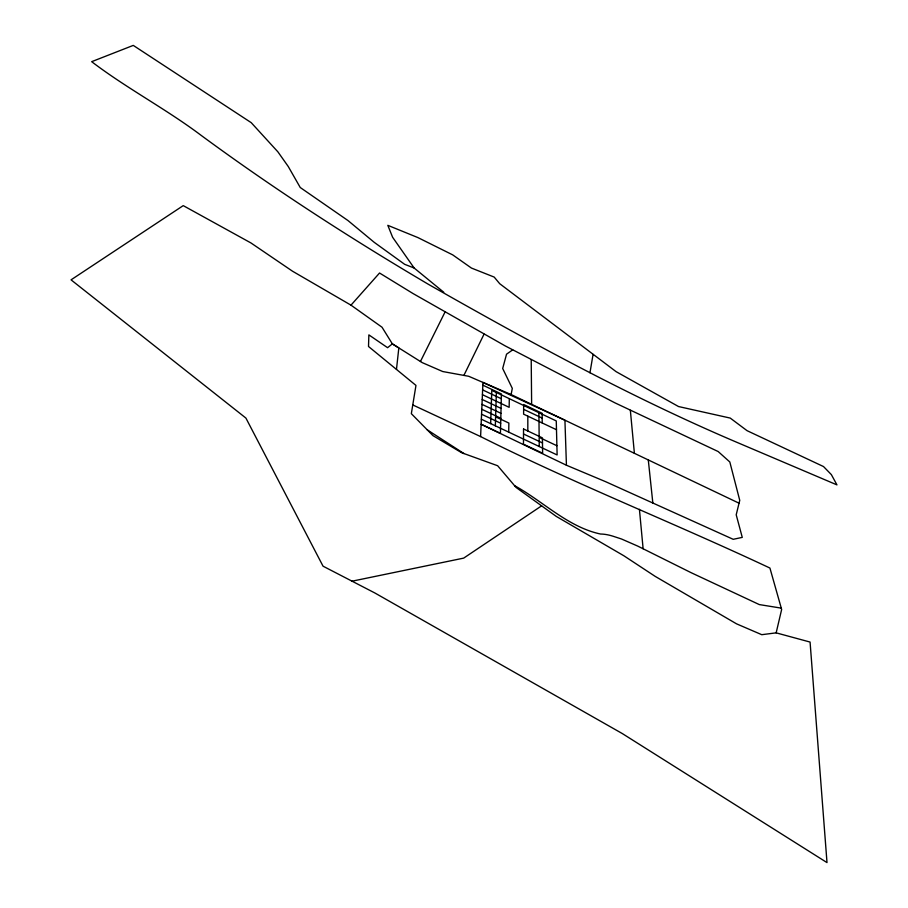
<?xml version="1.0" encoding="UTF-8"?>
<svg xmlns="http://www.w3.org/2000/svg" width="908" height="908" viewBox="0 0 908 908"><rect width="100%" height="100%" fill="white"/><g stroke="black" fill="none" stroke-linecap="round" stroke-linejoin="round"><path stroke-width="1.36" d="M527.82 430.994L527.82 416.159M508.707 432.14L508.866 423.06L495.62 416.806M509.309 398.657L509.15 407.329L482.42 394.662M495.348 425.841L496.347 392.517M490.661 423.639L491.807 390.361L556.264 420.926L557.126 454.953L481.354 419.224M776.158 632.853L781.652 609.461L769.927 568.056C674.031 522.963 575.366 484.055 480.604 436.578L482.942 382.416L564.924 420.2L566.433 465.236L605.613 481.683L733.199 539.307L742.267 537.388L736.206 514.791L739.748 500.353L729.816 461.979L718.183 451.548L614.898 402.823L505.189 345.891L413.072 293.568L379.544 273.013L350.987 305.156L292.535 271.22L250.937 242.947L183.234 205.628L71.051 279.846L245.909 418.077L323.044 566.183L374.8 592.947L622.252 733.528L827.006 862.6L810.072 642.058L776.158 632.853L761.767 634.692L736.524 623.83L655.145 576.353L623.887 555.787L556.286 516.414L516.107 487.471L497.641 465.736L461.707 452.751L432.946 435.624L411.335 413.673L415.966 385.412L368.512 346.493L368.864 334.882L387.591 347.696L392.347 343.86L422.243 362.632L442.718 371.531L468.755 376.298L511.113 394.549L739.044 503.191M396.467 369.42L398.828 347.934L392.347 343.86L382.03 327.232L350.987 305.156M589.962 372.779L593.072 354.381M511.113 394.549L512.305 388.374L502.68 368.489L506.539 354.188L512.714 349.852M463.886 375.413L484.055 334.133M420.438 361.498L445.034 312.023M541.611 505.847L463.67 558.125L352.054 581.188M781.277 608.133L759.304 604.58L691.079 572.664L637.745 546.105L621.458 538.977L612.968 536.197A40.52 17.638 33.2 0 0 600.597 534.04C567.909 527.083 543.154 501.352 514.564 485.655M414.139 268.008L404.662 264.319L374.221 242.334L347.957 220.531L300.242 187.513L288.267 166.527L277.882 151.829L251.221 122.659L133.272 45.4L91.663 61.676C126.802 88.439 166.209 109.039 201.406 135.564C274.307 189.193 350.443 238.327 428.372 284.295C528.036 340.965 628.824 396.149 734.379 441.265L836.949 484.883L831.365 474.623L823.511 466.553L747.08 430.687L730.225 418.077L678.537 406.546L616.089 371.644L499.706 283.705L494.179 277.076L471.422 268.053L452.706 254.876L417.862 237.567L387.818 225.332L392.619 237.272L414.139 268.008L443.751 292.251M412.765 404.934L480.604 436.578M556.49 429.734L523.61 414.161L523.655 404.514L542.11 413.265L542.235 422.98M482.205 399.486L501.057 408.396M482 404.355L500.932 413.299M481.785 409.27L500.807 418.248M556.899 445.726L539.148 437.35L539.239 446.52M481.569 414.218L500.683 423.23M523.519 434.001L542.485 442.945M482.829 385.151L501.42 393.97L500.421 433.343L481.138 424.263L566.433 465.236M482.625 389.884L501.295 398.737M523.632 409.315L542.178 418.1M463.965 453.569L427.203 429.802M648.289 459.936L652.841 503.021M630.345 410.268L634.397 453.308M639.414 509.286L643.125 548.75M538.909 412.697L539.136 436.339M531.214 359.568L531.634 404.321M523.541 428.973L523.473 444.194L542.621 453.206L542.428 437.883L523.541 428.973"/></g></svg>
